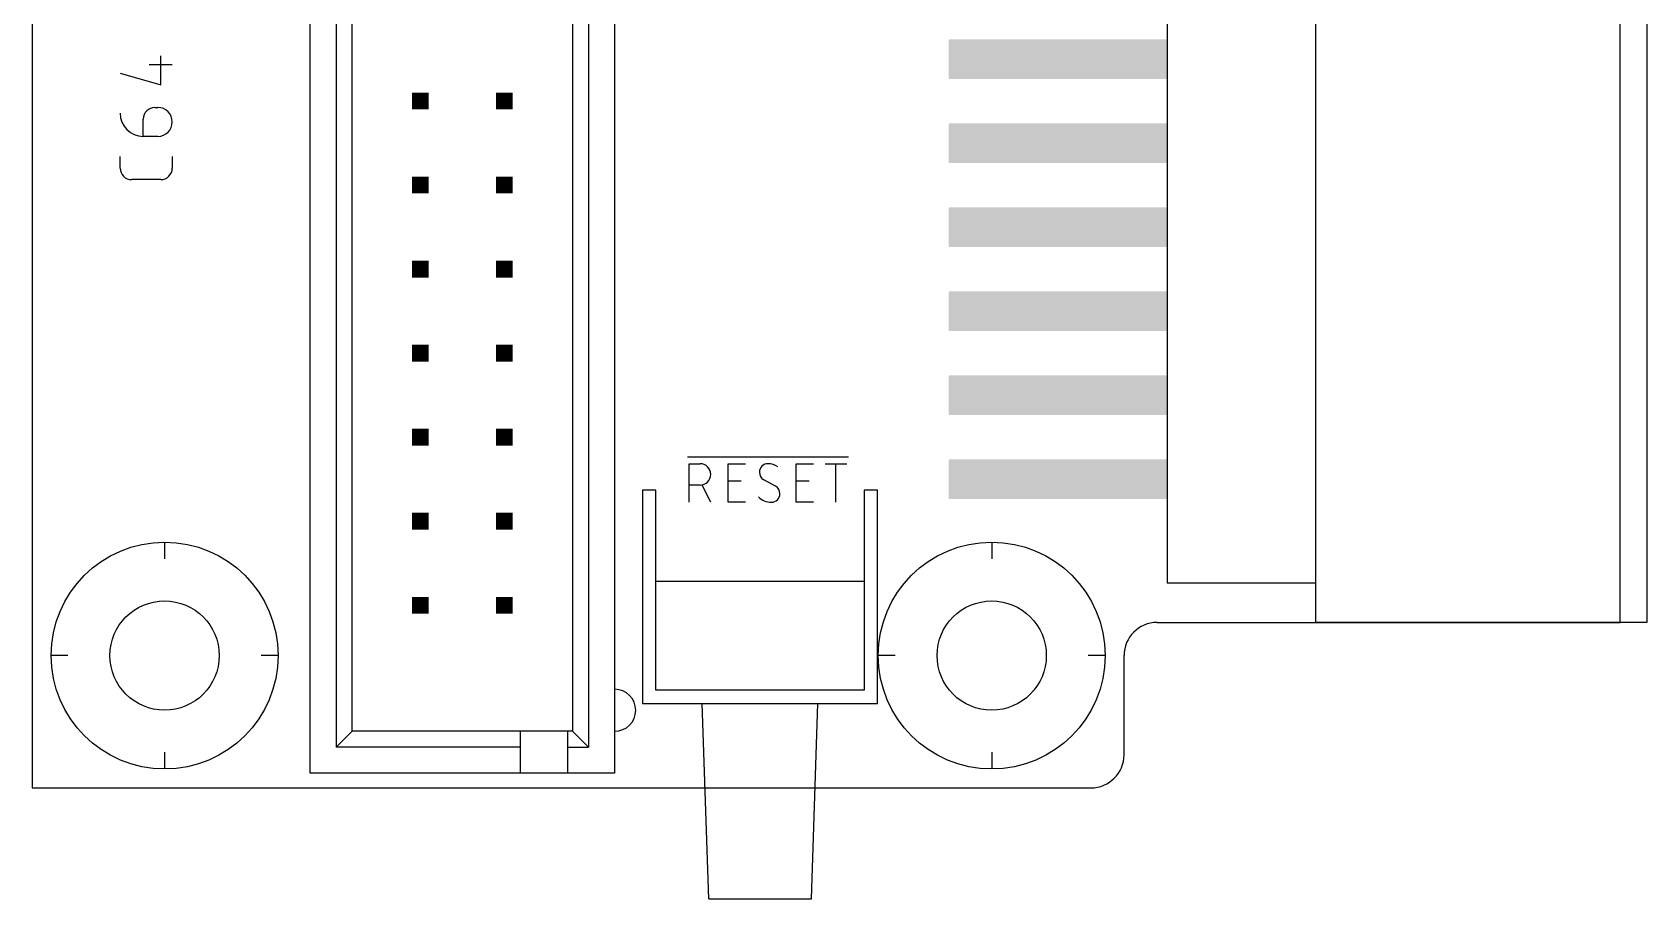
# Model space of a CAD drawing. Extents: x 0 to 55, y -3 to 100.
# Drawn here: x 0 to 48.8, y -3.35 to 22.84 of the extents above; entities that cross this region are included whole.
import ezdxf

# ---------------------------------------------------------------- set-up
doc = ezdxf.new("R2010")
doc.units = 0
for name, color, linetype in [('20', 30, 'CONTINUOUS'), ('21', 253, 'CONTINUOUS'), ('51', 253, 'CONTINUOUS')]:
    doc.layers.add(name, color=color, linetype=linetype)

# ---------------------------------------------------------------- blocks, each defined once
blk = doc.blocks.new('RECT')
blk.add_solid([(-0.5, -0.5), (0.5, -0.5), (-0.5, 0.5), (0.5, 0.5)])

msp = doc.modelspace()

# ---------------------------------------------------------------- linework, layer by layer
at = {"layer": '20'}
for p, q in [((0, 72), (0, 0)), ((48, 5), (48, 67)), ((34, 5), (48, 5)), ((33, 1), (33, 4)), ((0, 0), (9, 0)), ((9, 0), (32, 0))]:
    msp.add_line(p, q, dxfattribs=at)
for centre in [(4, 4), (29, 4)]:
    msp.add_circle(centre, 1.651, dxfattribs=at)
for centre, start, end in [((34, 4), 90, 180), ((32, 1), 270, 0)]:
    msp.add_arc(centre, 1, start, end, dxfattribs=at)
at = {"layer": '21'}
for p, q in [((17.6038, 71.56), (17.6038, 0.44)), ((16.81, 70.7663), (16.81, 1.2337)), ((16.3338, 70.29), (16.3338, 1.71)), ((48.8, 67), (48.8, 5)), ((34.3, 65.8), (34.3, 6.2)), ((38.8, 6.2), (38.8, 65.8)), ((8.3962, 0.44), (8.3962, 33.9362)), ((9.19, 33.9362), (9.19, 1.2337)), ((9.6662, 1.71), (9.6662, 33.9362)), ((3.8814, 21.254), (3.8814, 22.1289)), ((2.6566, 21.604), (3.8814, 21.254)), ((3.5315, 21.8664), (4.2314, 21.8664)), ((3.7065, 20.5658), (3.794, 20.5658)), ((3.3565, 19.6909), (3.3565, 20.2158)), ((3.794, 19.6909), (3.3565, 19.6909)), ((2.6566, 18.7335), (2.6566, 19.0834)), ((4.2314, 19.0834), (4.2314, 18.7335)), ((3.8814, 18.3835), (3.0066, 18.3835)), ((19.8097, 10.0024), (24.6678, 10.0024)), ((19.8605, 8.6308), (19.8605, 9.7992)), ((19.8605, 9.7992), (20.185, 9.7992)), ((21.0365, 8.6308), (21.0365, 9.7992)), ((21.0365, 9.7992), (21.5558, 9.7992)), ((23.0939, 8.6308), (23.0939, 9.7992)), ((23.0939, 9.7992), (23.6132, 9.7992)), ((23.9679, 9.7992), (24.617, 9.7992)), ((24.2925, 8.6308), (24.2925, 9.7992)), ((21.0365, 9.2799), (21.4259, 9.2799)), ((22.4679, 9.1176), (22.1109, 9.3124)), ((23.0939, 9.2799), (23.4833, 9.2799)), ((18.85, 9), (18.45, 9)), ((18.45, 9), (18.45, 8.6)), ((18.85, 8.55), (18.85, 9)), ((20.185, 9.1501), (19.8605, 9.1501)), ((20.5096, 8.6308), (20.2499, 9.1501)), ((25.55, 9), (25.15, 9)), ((25.15, 9), (25.15, 8.55)), ((25.55, 8.6), (25.55, 9)), ((21.5558, 8.6308), (21.0365, 8.6308)), ((23.6132, 8.6308), (23.0939, 8.6308)), ((4, 7.429), (4, 6.921)), ((29, 7.429), (29, 6.921)), ((18.45, 6.4), (18.45, 2.55)), ((18.85, 6.25), (18.85, 6.45)), ((25.15, 6.45), (25.15, 6.25)), ((25.55, 2.55), (25.55, 6.4)), ((18.85, 2.95), (18.85, 6.25)), ((18.85, 6.25), (25.15, 6.25)), ((25.15, 6.25), (25.15, 2.95)), ((34.3, 6.2), (38.8, 6.2)), ((38.8, 5), (38.8, 6.2)), ((48.8, 5), (38.8, 5)), ((1.079, 4), (0.571, 4)), ((7.429, 4), (6.921, 4)), ((26.079, 4), (25.571, 4)), ((32.429, 4), (31.921, 4)), ((25.15, 2.95), (18.85, 2.95)), ((18.45, 2.55), (20.25, 2.55)), ((20.25, 2.55), (23.75, 2.55)), ((20.45, -3.35), (20.25, 2.55)), ((23.55, -3.35), (23.75, 2.55)), ((23.75, 2.55), (25.55, 2.55)), ((9.6662, 1.71), (9.19, 1.2337)), ((14.7463, 1.71), (9.6662, 1.71)), ((16.175, 1.71), (14.7463, 1.71)), ((14.7463, 1.71), (14.7463, 1.2337)), ((16.3338, 1.71), (16.175, 1.71)), ((16.175, 1.71), (16.175, 1.2337)), ((16.3338, 1.71), (16.81, 1.2337)), ((4, 1.079), (4, 0.571)), ((14.7463, 1.2337), (9.19, 1.2337)), ((14.7463, 1.2337), (14.7463, 0.44)), ((16.175, 1.2337), (16.175, 0.44)), ((16.175, 1.2337), (16.81, 1.2337)), ((29, 1.079), (29, 0.571)), ((14.7463, 0.44), (8.3962, 0.44)), ((16.175, 0.44), (14.7463, 0.44)), ((17.6038, 0.44), (16.175, 0.44)), ((20.45, -3.35), (23.55, -3.35))]:
    msp.add_line(p, q, dxfattribs=at)
for centre in [(4, 4), (29, 4)]:
    msp.add_circle(centre, 3.429, dxfattribs=at)
for centre, radius, start, end in [((3.7065, 20.2158), 0.35, 90, 180), ((3.794, 20.1283), 0.4374, 270, 90), ((3.3565, 20.3908), 0.6999, 180.0003, 270), ((3.0066, 18.7335), 0.35, 180.0005, 270), ((3.8814, 18.7335), 0.35, 270.0005, 360), ((20.185, 9.4746), 0.3246, 270, 90), ((22.2407, 9.5396), 0.2596, 89.9993, 180), ((22.2407, 9.3124), 0.4868, 53.1301, 89.9993), ((22.2448, 9.5396), 0.2637, 179.9998, 239.4902), ((22.3381, 9.1793), 0.5485, 224.761, 269.9999), ((22.3381, 8.8904), 0.2596, 270, 0), ((22.334, 8.8904), 0.2637, 0.0001, 59.4899), ((17.6038, 2.345), 0.635, 270, 90)]:
    msp.add_arc(centre, radius, start, end, dxfattribs=at)
at = {"layer": '51'}
for p, q in [((18.45, 8.6), (18.45, 6.4)), ((18.85, 6.45), (18.85, 8.55)), ((25.15, 8.55), (25.15, 6.45)), ((25.55, 6.4), (25.55, 8.6))]:
    msp.add_line(p, q, dxfattribs=at)

# ---------------------------------------------------------------- block references
at = {"layer": '21', "yscale": 1.2}
for p, xscale in [((30.45, 22.03), 3.5), ((34.05, 22.03), 0.5), ((30.45, 19.49), 3.5), ((34.05, 19.49), 0.5), ((30.45, 16.95), 3.5), ((34.05, 16.95), 0.5), ((30.45, 14.41), 3.5), ((34.05, 14.41), 0.5), ((30.45, 11.87), 3.5), ((34.05, 11.87), 0.5), ((30.45, 9.33), 3.5), ((34.05, 9.33), 0.5)]:
    msp.add_blockref('RECT', p, dxfattribs=dict(at, xscale=xscale))
at = {"layer": '21', "xscale": 0.508, "yscale": 0.508, "rotation": 270}
for p in [(11.73, 20.76), (14.27, 20.76), (11.73, 18.22), (14.27, 18.22), (11.73, 15.68), (14.27, 15.68), (11.73, 13.14), (14.27, 13.14), (11.73, 10.6), (14.27, 10.6), (11.73, 8.06), (14.27, 8.06), (11.73, 5.52), (14.27, 5.52)]:
    msp.add_blockref('RECT', p, dxfattribs=at)
at = {"layer": '51', "yscale": 1.2}
for p in [(28.2, 22.03), (28.2, 19.49), (28.2, 16.95), (28.2, 14.41), (28.2, 11.87), (28.2, 9.33)]:
    msp.add_blockref('RECT', p, dxfattribs=at)
at = {"layer": '51', "xscale": 1.6, "yscale": 1.2}
for p in [(33, 22.03), (33, 19.49), (33, 16.95), (33, 14.41), (33, 11.87), (33, 9.33)]:
    msp.add_blockref('RECT', p, dxfattribs=at)

doc.saveas('drawing.dxf')
